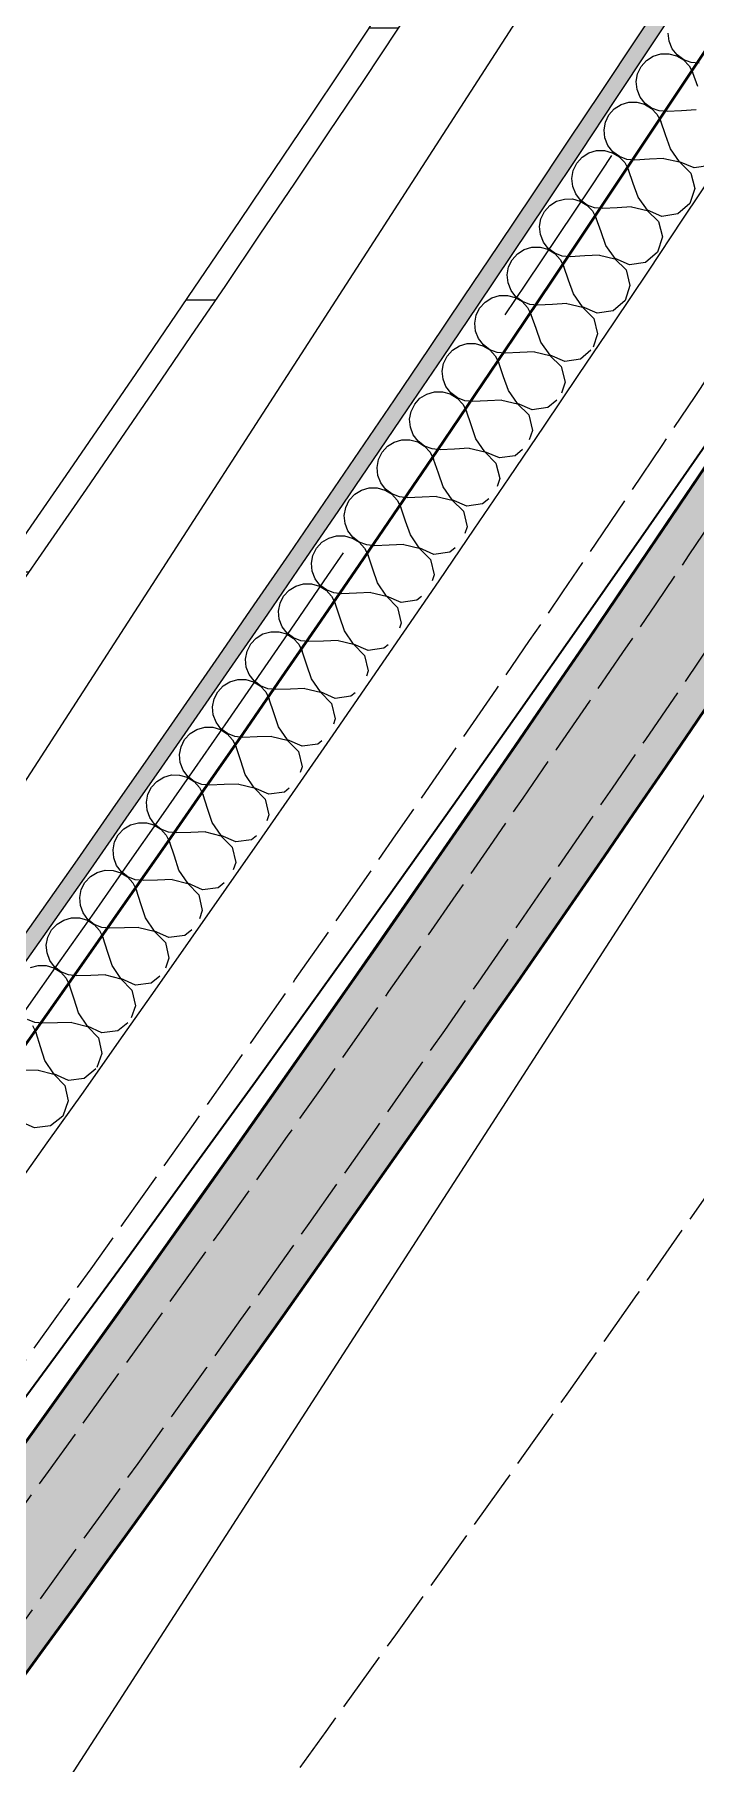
# Model space of a CAD drawing. Header units: millimetres. Extents: x -89663 to 74273, y -103666 to 18539.
# Drawn here: x -3925 to -3439, y -60477 to -59205 of the extents above; entities that cross this region are included whole.
import ezdxf
from ezdxf.enums import TextEntityAlignment as Align

# ---------------------------------------------------------------- set-up
doc = ezdxf.new("R2010")
doc.units = ezdxf.units.MM
doc.header["$MEASUREMENT"] = 0
doc.linetypes.add('Double Dashed', pattern=[1093.611073, 529.166651, -211.666656, 141.111112, -211.666656])
doc.linetypes.add('Hidden Line', pattern=[55, 45, -10])
for name, color, linetype, lineweight, true_color in [('0_Pen_No__29', 7, 'Continuous', 50, 0x2a2a2a), ('A-60-M_Mechanical_Pen_No__29', 7, 'Continuous', 50, 0x2a2a2a), ('New_A-15-MG_Structural_Grid_Phase_2_Pen_No__222', 7, 'Continuous', 13, 0x65af33), ('New_A-20-M_Hard_Landscape_Pen_No__53', 7, 'Continuous', 35, 0x444444), ('New_A-25-M_Wall_Ext_Pen_No__107', 7, 'Continuous', 15, 0xa6a6a6), ('New_A-25-M_Wall_Ext_Pen_No__27', 7, 'Continuous', 50, 0x2a2a2a), ('New_A-25-M_Wall_Int_Pen_No__107', 7, 'Continuous', 15, 0xa6a6a6), ('New_A-25-M_Wall_Int_Pen_No__149', 7, 'Continuous', 0, 0x2a2a2a)]:
    doc.layers.add(name, color=color, linetype=linetype, lineweight=lineweight, true_color=true_color)
for name, color, linetype in [('A-20-M_Floor_Slab', 7, 'Continuous'), ('A-25-M_Wall_Ext', 7, 'Continuous'), ('New_A-15-MG_Structural_Grid_Phase_2', 7, 'Continuous'), ('New_A-20-M_Hard_Landscape', 7, 'Continuous'), ('New_A-25-M_Wall_Ext', 7, 'Continuous'), ('New_A-25-M_Wall_Int', 7, 'Continuous'), ('New_A-40-M_Soft_Landscaping_P2', 7, 'Continuous')]:
    doc.layers.add(name, color=color, linetype=linetype)
for name, color, linetype, lineweight in [('A-20-M_Floor_Slab_Pen_No__89', 8, 'Continuous', 20), ('A-25-M_Wall_Ext_Pen_No__87', 8, 'Continuous', 20), ('New_A-25-M_Wall_Ext_Pen_No__87', 8, 'Continuous', 20), ('New_A-25-M_Wall_Int_Pen_No__193', 7, 'Continuous', 18), ('New_A-40-M_Soft_Landscaping_P2_Pen_No__150', 7, 'Continuous', 0)]:
    doc.layers.add(name, color=color, linetype=linetype, lineweight=lineweight)
doc.styles.add('GENERATED_STYLE_4', font='')
doc.styles.get('GENERATED_STYLE_4').set_extended_font_data('Swis721 BT')

# ---------------------------------------------------------------- blocks, each defined once
blk = doc.blocks.new('Mesh_6_1', base_point=(-2004.1, -57229.4))
at = {"layer": 'New_A-20-M_Hard_Landscape_Pen_No__53', "linetype": 'Continuous', "flags": 128}
blk.add_lwpolyline([(-2004.1, -57229.4, -0.183374), (-18001.8, -70543.4), (-17579.3, -76160.8), (-17223, -76133.9), (-14657.1, -75939.9), (-15007.7, -71280.4, 0.205807), (-603, -57840.4)], format="xyb", close=True, dxfattribs=at)
blk = doc.blocks.new('Mesh_26_1', base_point=(-15007.7, -71280.4))
at = {"layer": 'New_A-40-M_Soft_Landscaping_P2_Pen_No__150', "linetype": 'Continuous', "flags": 128}
blk.add_lwpolyline([(-15007.7, -71280.4), (-14657.1, -75939.9, 0.09191), (5945.5, -69347.8), (9078.1, -62163.8), (-603, -57840.4, -0.205807)], format="xyb", close=True, dxfattribs=at)
blk = doc.blocks.new('Slab_69_1', base_point=(-4661.6, -61666.9))
at = {"layer": 'A-20-M_Floor_Slab_Pen_No__89', "linetype": 'Continuous', "flags": 128}
blk.add_lwpolyline([(-4661.6, -61666.9), (-5233.2, -61169.7), (-2072.9, -56277.4), (-1394, -56608.6)], close=True, dxfattribs=at)
blk = doc.blocks.new('Slab_70_1', base_point=(-5233.2, -61169.7))
at = {"layer": 'A-20-M_Floor_Slab_Pen_No__89', "linetype": 'Continuous', "flags": 128}
blk.add_lwpolyline([(-5233.2, -61169.7), (-4985.5, -61385.1), (-1778.7, -56420.9), (-2072.9, -56277.4)], close=True, dxfattribs=at)
blk = doc.blocks.new('Wall_53_1', base_point=(-38176, -69536.6))
at = {"layer": 'New_A-25-M_Wall_Ext_Pen_No__107', "linetype": 'Continuous', "lineweight": 0, "true_color": 0x535353}
blk.add_hatch(color=251, dxfattribs=at).paths.add_polyline_path([(-7888.7, -64664.4), (-7855.1, -64701.5), (-7821.6, -64738.5, 0.106432), (-877.5, -55078.3), (-969.2, -55038.4, -0.106432)])
at = {"layer": 'New_A-25-M_Wall_Ext_Pen_No__27', "linetype": 'Continuous'}
for radius, end in [(28161.8, 336.44044), (28261.8, 331.6191)]:
    blk.add_arc((-26783.5, -43782), radius, 312.13949, end, dxfattribs=at)
blk = doc.blocks.new('Wall_55_1', base_point=(-38175.9, -69536.5))
at = {"layer": 'New_A-25-M_Wall_Ext_Pen_No__87', "linetype": 'Hidden Line'}
for radius in [28161.8, 28211.8]:
    blk.add_arc((-26758.9, -43792.8), radius, 246.08329, 336.44041, dxfattribs=at)
blk = doc.blocks.new('Wall_231_1', base_point=(-38294.6, -69816.9))
at = {"layer": 'A-25-M_Wall_Ext_Pen_No__87', "linetype": 'Hidden Line'}
for radius, start, end in [(28130.8, 246.16287, 336.76285), (28469.8, 246.15506, 336.76093)]:
    blk.add_arc((-26785.3, -43777.2), radius, start, end, dxfattribs=at)
blk = doc.blocks.new('*X703')
at = {"layer": 'New_A-25-M_Wall_Int_Pen_No__107', "linetype": 'Continuous'}
for p, q in [((-3457.9, -59209.6), (-3458.6, -59203.7)), ((-3455.7, -59215.1), (-3457.9, -59209.6)), ((-3452.1, -59219.7), (-3455.7, -59215.1)), ((-3481.2, -59233.5), (-3478.6, -59228.2)), ((-3478.6, -59228.2), (-3474.7, -59223.8)), ((-3474.7, -59223.8), (-3469.8, -59220.6)), ((-3469.8, -59220.6), (-3464.1, -59218.9)), ((-3464.1, -59218.9), (-3458.2, -59218.8)), ((-3458.2, -59218.8), (-3452.5, -59220.3)), ((-3452.5, -59220.3), (-3447.4, -59223.4)), ((-3447.3, -59223.2), (-3452.1, -59219.7)), ((-3447.4, -59223.4), (-3443.3, -59227.6)), ((-3441.8, -59225.3), (-3447.3, -59223.2)), ((-3443.3, -59227.6), (-3440.6, -59232.9)), ((-3435.9, -59225.7), (-3441.8, -59225.3)), ((-3482.2, -59239.3), (-3481.2, -59233.5)), ((-3481.5, -59245.2), (-3482.2, -59239.3)), ((-3437, -59243), (-3440.6, -59232.9)), ((-3479.3, -59250.7), (-3481.5, -59245.2)), ((-3475.7, -59255.4), (-3479.3, -59250.7)), ((-3504.8, -59269.1), (-3502.3, -59263.8)), ((-3502.3, -59263.8), (-3498.4, -59259.4)), ((-3498.4, -59259.4), (-3493.4, -59256.2)), ((-3493.4, -59256.2), (-3487.7, -59254.5)), ((-3487.7, -59254.5), (-3481.8, -59254.4)), ((-3481.8, -59254.4), (-3476.1, -59256)), ((-3476.1, -59256), (-3471, -59259)), ((-3470.9, -59258.9), (-3475.7, -59255.4)), ((-3471, -59259), (-3467, -59263.3)), ((-3465.4, -59260.9), (-3470.9, -59258.9)), ((-3467, -59263.3), (-3464.2, -59268.5)), ((-3459.5, -59261.4), (-3465.4, -59260.9)), ((-3448.8, -59260.8), (-3459.5, -59261.4)), ((-3438.1, -59260.2), (-3448.8, -59260.8)), ((-3505.8, -59274.9), (-3504.8, -59269.1)), ((-3505.2, -59280.8), (-3505.8, -59274.9)), ((-3460.7, -59278.6), (-3464.2, -59268.5)), ((-3457.1, -59288.7), (-3460.7, -59278.6)), ((-3522, -59295), (-3517.1, -59291.8)), ((-3517.1, -59291.8), (-3511.4, -59290.1)), ((-3511.4, -59290.1), (-3505.5, -59290)), ((-3505.5, -59290), (-3499.8, -59291.6)), ((-3503, -59286.3), (-3505.2, -59280.8)), ((-3499.4, -59291), (-3503, -59286.3)), ((-3499.8, -59291.6), (-3494.7, -59294.6)), ((-3494.6, -59294.5), (-3499.4, -59291)), ((-3450.3, -59298.3), (-3457.1, -59288.7)), ((-3529.5, -59310.5), (-3528.5, -59304.7)), ((-3528.5, -59304.7), (-3526, -59299.4)), ((-3526, -59299.4), (-3522, -59295)), ((-3494.7, -59294.6), (-3490.7, -59298.9)), ((-3489.1, -59296.6), (-3494.6, -59294.5)), ((-3490.7, -59298.9), (-3487.9, -59304.2)), ((-3483.2, -59297), (-3489.1, -59296.6)), ((-3484.4, -59314.3), (-3487.9, -59304.2)), ((-3472.5, -59296.5), (-3483.2, -59297)), ((-3461.8, -59295.9), (-3472.5, -59296.5)), ((-3461.8, -59295.9), (-3450.4, -59298.4)), ((-3450.4, -59298.4), (-3442, -59306.6)), ((-3439.5, -59302.8), (-3450.3, -59298.3)), ((-3427.9, -59301), (-3439.5, -59302.8)), ((-3528.9, -59316.4), (-3529.5, -59310.5)), ((-3526.7, -59321.9), (-3528.9, -59316.4)), ((-3480.8, -59324.4), (-3484.4, -59314.3)), ((-3442, -59306.6), (-3439.2, -59318)), ((-3549.7, -59334.9), (-3545.8, -59330.5)), ((-3545.8, -59330.5), (-3540.8, -59327.3)), ((-3540.8, -59327.3), (-3535.1, -59325.7)), ((-3535.1, -59325.7), (-3529.2, -59325.6)), ((-3529.2, -59325.6), (-3523.5, -59327.2)), ((-3523.1, -59326.5), (-3526.7, -59321.9)), ((-3523.5, -59327.2), (-3518.5, -59330.2)), ((-3518.4, -59330.1), (-3523.1, -59326.5)), ((-3518.5, -59330.2), (-3514.4, -59334.5)), ((-3512.8, -59332.1), (-3518.4, -59330.1)), ((-3474, -59333.9), (-3480.8, -59324.4)), ((-3442.8, -59329.1), (-3451.7, -59336.7)), ((-3439.2, -59318), (-3442.8, -59329.1)), ((-3553.3, -59346), (-3552.3, -59340.2)), ((-3552.3, -59340.2), (-3549.7, -59334.9)), ((-3514.4, -59334.5), (-3511.7, -59339.8)), ((-3506.9, -59332.6), (-3512.8, -59332.1)), ((-3508.1, -59349.9), (-3511.7, -59339.8)), ((-3496.2, -59332.1), (-3506.9, -59332.6)), ((-3485.6, -59331.5), (-3496.2, -59332.1)), ((-3485.6, -59331.5), (-3474.1, -59334.1)), ((-3474.1, -59334.1), (-3465.8, -59342.3)), ((-3463.3, -59338.5), (-3474, -59333.9)), ((-3465.8, -59342.3), (-3463, -59353.6)), ((-3451.7, -59336.7), (-3463.3, -59338.5)), ((-3552.7, -59351.9), (-3553.3, -59346)), ((-3550.5, -59357.4), (-3552.7, -59351.9)), ((-3504.6, -59360), (-3508.1, -59349.9)), ((-3463, -59353.6), (-3466.6, -59364.8)), ((-3573.5, -59370.4), (-3569.6, -59366)), ((-3569.6, -59366), (-3564.6, -59362.9)), ((-3564.6, -59362.9), (-3558.9, -59361.2)), ((-3558.9, -59361.2), (-3553, -59361.1)), ((-3553, -59361.1), (-3547.3, -59362.7)), ((-3546.9, -59362.1), (-3550.5, -59357.4)), ((-3547.3, -59362.7), (-3542.2, -59365.7)), ((-3542.2, -59365.6), (-3546.9, -59362.1)), ((-3536.6, -59367.7), (-3542.2, -59365.6)), ((-3542.2, -59365.7), (-3538.2, -59370.1)), ((-3530.7, -59368.2), (-3536.6, -59367.7)), ((-3520, -59367.6), (-3530.7, -59368.2)), ((-3509.3, -59367.1), (-3520, -59367.6)), ((-3509.3, -59367.1), (-3497.9, -59369.7)), ((-3497.8, -59369.5), (-3504.6, -59360)), ((-3466.6, -59364.8), (-3475.5, -59372.4)), ((-3577.1, -59381.5), (-3576.1, -59375.7)), ((-3576.1, -59375.7), (-3573.5, -59370.4)), ((-3538.2, -59370.1), (-3535.5, -59375.3)), ((-3532, -59385.4), (-3535.5, -59375.3)), ((-3497.9, -59369.7), (-3489.6, -59377.9)), ((-3487.1, -59374.1), (-3497.8, -59369.5)), ((-3489.6, -59377.9), (-3486.8, -59389.3)), ((-3475.5, -59372.4), (-3487.1, -59374.1)), ((-3576.5, -59387.4), (-3577.1, -59381.5)), ((-3574.3, -59392.9), (-3576.5, -59387.4)), ((-3570.7, -59397.6), (-3574.3, -59392.9)), ((-3528.4, -59395.5), (-3532, -59385.4)), ((-3486.8, -59389.3), (-3490.4, -59400.4)), ((-3599.9, -59411.2), (-3597.4, -59405.9)), ((-3597.4, -59405.9), (-3593.4, -59401.5)), ((-3593.4, -59401.5), (-3588.4, -59398.3)), ((-3588.4, -59398.3), (-3582.8, -59396.7)), ((-3582.8, -59396.7), (-3576.9, -59396.6)), ((-3576.9, -59396.6), (-3571.2, -59398.2)), ((-3571.2, -59398.2), (-3566.1, -59401.2)), ((-3566, -59401.1), (-3570.7, -59397.6)), ((-3566.1, -59401.2), (-3562.1, -59405.6)), ((-3560.5, -59403.2), (-3566, -59401.1)), ((-3562.1, -59405.6), (-3559.4, -59410.8)), ((-3554.6, -59403.7), (-3560.5, -59403.2)), ((-3543.9, -59403.2), (-3554.6, -59403.7)), ((-3533.2, -59402.6), (-3543.9, -59403.2)), ((-3533.2, -59402.6), (-3521.8, -59405.2)), ((-3521.7, -59405.1), (-3528.4, -59395.5)), ((-3521.8, -59405.2), (-3513.4, -59413.5)), ((-3510.9, -59409.7), (-3521.7, -59405.1)), ((-3490.4, -59400.4), (-3499.3, -59408)), ((-3601, -59417), (-3599.9, -59411.2)), ((-3600.4, -59422.8), (-3601, -59417)), ((-3555.8, -59420.9), (-3559.4, -59410.8)), ((-3513.4, -59413.5), (-3510.7, -59424.8)), ((-3499.3, -59408), (-3510.9, -59409.7)), ((-3612.3, -59433.8), (-3606.7, -59432.1)), ((-3606.7, -59432.1), (-3600.7, -59432.1)), ((-3600.7, -59432.1), (-3595, -59433.6)), ((-3598.2, -59428.3), (-3600.4, -59422.8)), ((-3594.6, -59433), (-3598.2, -59428.3)), ((-3552.3, -59431), (-3555.8, -59420.9)), ((-3545.6, -59440.6), (-3552.3, -59431)), ((-3510.7, -59424.8), (-3513.9, -59434.6)), ((-3623.9, -59446.6), (-3621.3, -59441.3)), ((-3621.3, -59441.3), (-3617.3, -59436.9)), ((-3617.3, -59436.9), (-3612.3, -59433.8)), ((-3595, -59433.6), (-3590, -59436.7)), ((-3589.9, -59436.6), (-3594.6, -59433)), ((-3590, -59436.7), (-3586, -59441)), ((-3584.4, -59438.7), (-3589.9, -59436.6)), ((-3586, -59441), (-3583.3, -59446.3)), ((-3578.5, -59439.2), (-3584.4, -59438.7)), ((-3567.8, -59438.7), (-3578.5, -59439.2)), ((-3557.1, -59438.1), (-3567.8, -59438.7)), ((-3557.1, -59438.1), (-3545.7, -59440.8)), ((-3545.7, -59440.8), (-3537.4, -59449)), ((-3534.8, -59445.3), (-3545.6, -59440.6)), ((-3523.2, -59443.5), (-3534.8, -59445.3)), ((-3515.5, -59437), (-3523.2, -59443.5)), ((-3624.9, -59452.4), (-3623.9, -59446.6)), ((-3624.3, -59458.2), (-3624.9, -59452.4)), ((-3579.8, -59456.4), (-3583.3, -59446.3)), ((-3576.3, -59466.5), (-3579.8, -59456.4)), ((-3537.4, -59449), (-3534.6, -59460.4)), ((-3641.3, -59472.3), (-3636.3, -59469.2)), ((-3636.3, -59469.2), (-3630.6, -59467.5)), ((-3630.6, -59467.5), (-3624.7, -59467.5)), ((-3624.7, -59467.5), (-3619, -59469.1)), ((-3622.2, -59463.7), (-3624.3, -59458.2)), ((-3618.6, -59468.4), (-3622.2, -59463.7)), ((-3619, -59469.1), (-3613.9, -59472.1)), ((-3613.8, -59472), (-3618.6, -59468.4)), ((-3569.5, -59476.1), (-3576.3, -59466.5)), ((-3534.6, -59460.4), (-3537.3, -59468.6)), ((-3648.9, -59487.7), (-3647.8, -59481.9)), ((-3647.8, -59481.9), (-3645.2, -59476.7)), ((-3645.2, -59476.7), (-3641.3, -59472.3)), ((-3613.9, -59472.1), (-3609.9, -59476.5)), ((-3608.3, -59474.1), (-3613.8, -59472)), ((-3609.9, -59476.5), (-3607.2, -59481.7)), ((-3602.4, -59474.7), (-3608.3, -59474.1)), ((-3603.7, -59491.9), (-3607.2, -59481.7)), ((-3591.7, -59474.1), (-3602.4, -59474.7)), ((-3581.1, -59473.6), (-3591.7, -59474.1)), ((-3581.1, -59473.6), (-3569.6, -59476.3)), ((-3569.6, -59476.3), (-3561.3, -59484.5)), ((-3558.8, -59480.8), (-3569.5, -59476.1)), ((-3547.2, -59479.1), (-3558.8, -59480.8)), ((-3540.7, -59473.6), (-3547.2, -59479.1)), ((-3648.3, -59493.6), (-3648.9, -59487.7)), ((-3646.2, -59499.1), (-3648.3, -59493.6)), ((-3600.3, -59502), (-3603.7, -59491.9)), ((-3561.3, -59484.5), (-3558.6, -59495.9)), ((-3558.6, -59495.9), (-3560.9, -59502.9)), ((-3669.2, -59512), (-3665.3, -59507.6)), ((-3665.3, -59507.6), (-3660.3, -59504.5)), ((-3660.3, -59504.5), (-3654.6, -59502.9)), ((-3654.6, -59502.9), (-3648.7, -59502.9)), ((-3648.7, -59502.9), (-3643, -59504.4)), ((-3642.6, -59503.8), (-3646.2, -59499.1)), ((-3643, -59504.4), (-3638, -59507.5)), ((-3637.9, -59507.4), (-3642.6, -59503.8)), ((-3638, -59507.5), (-3633.9, -59511.9)), ((-3632.3, -59509.5), (-3637.9, -59507.4)), ((-3593.6, -59511.6), (-3600.3, -59502)), ((-3672.9, -59523.1), (-3671.8, -59517.3)), ((-3671.8, -59517.3), (-3669.2, -59512)), ((-3633.9, -59511.9), (-3631.3, -59517.1)), ((-3626.5, -59510.1), (-3632.3, -59509.5)), ((-3627.8, -59527.3), (-3631.3, -59517.1)), ((-3615.8, -59509.6), (-3626.5, -59510.1)), ((-3605.1, -59509.1), (-3615.8, -59509.6)), ((-3605.1, -59509.1), (-3593.7, -59511.7)), ((-3593.7, -59511.7), (-3585.4, -59520)), ((-3582.8, -59516.2), (-3593.6, -59511.6)), ((-3585.4, -59520), (-3582.6, -59531.4)), ((-3571.2, -59514.6), (-3582.8, -59516.2)), ((-3565.8, -59510), (-3571.2, -59514.6)), ((-3672.3, -59529), (-3672.9, -59523.1)), ((-3670.2, -59534.5), (-3672.3, -59529)), ((-3624.3, -59537.4), (-3627.8, -59527.3)), ((-3582.6, -59531.4), (-3584.6, -59537.3)), ((-3693.3, -59547.3), (-3689.3, -59542.9)), ((-3689.3, -59542.9), (-3684.3, -59539.8)), ((-3684.3, -59539.8), (-3678.7, -59538.2)), ((-3678.7, -59538.2), (-3672.7, -59538.2)), ((-3672.7, -59538.2), (-3667.1, -59539.8)), ((-3666.6, -59539.2), (-3670.2, -59534.5)), ((-3667.1, -59539.8), (-3662, -59542.9)), ((-3661.9, -59542.7), (-3666.6, -59539.2)), ((-3662, -59542.9), (-3658, -59547.2)), ((-3656.4, -59544.9), (-3661.9, -59542.7)), ((-3650.5, -59545.4), (-3656.4, -59544.9)), ((-3639.8, -59545), (-3650.5, -59545.4)), ((-3629.1, -59544.5), (-3639.8, -59545)), ((-3629.1, -59544.5), (-3617.7, -59547.2)), ((-3617.6, -59547), (-3624.3, -59537.4)), ((-3590.7, -59546.2), (-3595.3, -59550)), ((-3697, -59558.4), (-3695.9, -59552.6)), ((-3696.4, -59564.3), (-3697, -59558.4)), ((-3695.9, -59552.6), (-3693.3, -59547.3)), ((-3658, -59547.2), (-3655.3, -59552.5)), ((-3651.9, -59562.6), (-3655.3, -59552.5)), ((-3617.7, -59547.2), (-3609.4, -59555.4)), ((-3606.9, -59551.7), (-3617.6, -59547)), ((-3609.4, -59555.4), (-3606.7, -59566.8)), ((-3595.3, -59550), (-3606.9, -59551.7)), ((-3694.3, -59569.8), (-3696.4, -59564.3)), ((-3690.7, -59574.5), (-3694.3, -59569.8)), ((-3648.4, -59572.8), (-3651.9, -59562.6)), ((-3606.7, -59566.8), (-3608.4, -59571.8)), ((-3720.1, -59587.9), (-3717.4, -59582.6)), ((-3717.4, -59582.6), (-3713.5, -59578.2)), ((-3713.5, -59578.2), (-3708.4, -59575.1)), ((-3708.4, -59575.1), (-3702.8, -59573.5)), ((-3702.8, -59573.5), (-3696.9, -59573.5)), ((-3696.9, -59573.5), (-3691.2, -59575.1)), ((-3691.2, -59575.1), (-3686.1, -59578.2)), ((-3686, -59578.1), (-3690.7, -59574.5)), ((-3686.1, -59578.2), (-3682.1, -59582.6)), ((-3680.5, -59580.2), (-3686, -59578.1)), ((-3682.1, -59582.6), (-3679.5, -59587.8)), ((-3674.6, -59580.8), (-3680.5, -59580.2)), ((-3663.9, -59580.3), (-3674.6, -59580.8)), ((-3653.2, -59579.8), (-3663.9, -59580.3)), ((-3653.2, -59579.8), (-3641.8, -59582.5)), ((-3641.8, -59582.4), (-3648.4, -59572.8)), ((-3631, -59587.1), (-3641.8, -59582.4)), ((-3641.8, -59582.5), (-3633.6, -59590.8)), ((-3615.5, -59582.2), (-3619.4, -59585.4)), ((-3721.1, -59593.7), (-3720.1, -59587.9)), ((-3720.6, -59599.5), (-3721.1, -59593.7)), ((-3676, -59598), (-3679.5, -59587.8)), ((-3633.6, -59590.8), (-3630.9, -59602.2)), ((-3619.4, -59585.4), (-3631, -59587.1)), ((-3737.6, -59613.5), (-3732.6, -59610.4)), ((-3732.6, -59610.4), (-3726.9, -59608.8)), ((-3726.9, -59608.8), (-3721, -59608.8)), ((-3721, -59608.8), (-3715.3, -59610.4)), ((-3718.5, -59605), (-3720.6, -59599.5)), ((-3714.9, -59609.8), (-3718.5, -59605)), ((-3715.3, -59610.4), (-3710.3, -59613.5)), ((-3710.2, -59613.3), (-3714.9, -59609.8)), ((-3672.6, -59608.1), (-3676, -59598)), ((-3665.9, -59617.8), (-3672.6, -59608.1)), ((-3630.9, -59602.2), (-3632.4, -59606.6)), ((-3745.3, -59628.9), (-3744.2, -59623.1)), ((-3744.2, -59623.1), (-3741.6, -59617.8)), ((-3741.6, -59617.8), (-3737.6, -59613.5)), ((-3710.3, -59613.5), (-3706.3, -59617.8)), ((-3704.7, -59615.5), (-3710.2, -59613.3)), ((-3706.3, -59617.8), (-3703.7, -59623.1)), ((-3698.8, -59616.1), (-3704.7, -59615.5)), ((-3700.2, -59633.3), (-3703.7, -59623.1)), ((-3688.1, -59615.6), (-3698.8, -59616.1)), ((-3677.4, -59615.2), (-3688.1, -59615.6)), ((-3677.4, -59615.2), (-3666, -59617.9)), ((-3666, -59617.9), (-3657.8, -59626.2)), ((-3655.2, -59622.5), (-3665.9, -59617.8)), ((-3643.6, -59620.8), (-3655.2, -59622.5)), ((-3640.2, -59618), (-3643.6, -59620.8)), ((-3744.8, -59634.8), (-3745.3, -59628.9)), ((-3742.7, -59640.3), (-3744.8, -59634.8)), ((-3696.8, -59643.4), (-3700.2, -59633.3)), ((-3657.8, -59626.2), (-3655.1, -59637.6)), ((-3761.8, -59648.7), (-3756.8, -59645.6)), ((-3756.8, -59645.6), (-3751.1, -59644)), ((-3751.1, -59644), (-3745.2, -59644)), ((-3745.2, -59644), (-3739.5, -59645.6)), ((-3739.1, -59645), (-3742.7, -59640.3)), ((-3739.5, -59645.6), (-3734.5, -59648.7)), ((-3734.4, -59648.6), (-3739.1, -59645)), ((-3690.2, -59653.1), (-3696.8, -59643.4)), ((-3655.1, -59637.6), (-3656.4, -59641.5)), ((-3769.6, -59664.1), (-3768.5, -59658.3)), ((-3768.5, -59658.3), (-3765.8, -59653)), ((-3765.8, -59653), (-3761.8, -59648.7)), ((-3734.5, -59648.7), (-3730.5, -59653.1)), ((-3728.9, -59650.8), (-3734.4, -59648.6)), ((-3730.5, -59653.1), (-3727.9, -59658.4)), ((-3723, -59651.3), (-3728.9, -59650.8)), ((-3724.5, -59668.5), (-3727.9, -59658.4)), ((-3712.3, -59650.9), (-3723, -59651.3)), ((-3701.6, -59650.5), (-3712.3, -59650.9)), ((-3701.6, -59650.5), (-3690.3, -59653.2)), ((-3690.3, -59653.2), (-3682, -59661.5)), ((-3679.4, -59657.8), (-3690.2, -59653.1)), ((-3667.8, -59656.2), (-3679.4, -59657.8)), ((-3664.7, -59653.6), (-3667.8, -59656.2)), ((-3769.1, -59670), (-3769.6, -59664.1)), ((-3766.9, -59675.5), (-3769.1, -59670)), ((-3721.1, -59678.7), (-3724.5, -59668.5)), ((-3682, -59661.5), (-3679.4, -59672.9)), ((-3679.4, -59672.9), (-3680.6, -59676.7)), ((-3790.1, -59688.2), (-3786.1, -59683.8)), ((-3786.1, -59683.8), (-3781.1, -59680.8)), ((-3781.1, -59680.8), (-3775.4, -59679.2)), ((-3775.4, -59679.2), (-3769.5, -59679.2)), ((-3769.5, -59679.2), (-3763.8, -59680.8)), ((-3763.4, -59680.2), (-3766.9, -59675.5)), ((-3763.8, -59680.8), (-3758.8, -59683.9)), ((-3758.7, -59683.8), (-3763.4, -59680.2)), ((-3758.8, -59683.9), (-3754.8, -59688.3)), ((-3753.2, -59686), (-3758.7, -59683.8)), ((-3747.3, -59686.6), (-3753.2, -59686)), ((-3736.6, -59686.2), (-3747.3, -59686.6)), ((-3725.9, -59685.7), (-3736.6, -59686.2)), ((-3725.9, -59685.7), (-3714.5, -59688.5)), ((-3714.4, -59688.3), (-3721.1, -59678.7)), ((-3793.9, -59699.2), (-3792.8, -59693.4)), ((-3793.4, -59705.1), (-3793.9, -59699.2)), ((-3792.8, -59693.4), (-3790.1, -59688.2)), ((-3754.8, -59688.3), (-3752.2, -59693.6)), ((-3748.8, -59703.8), (-3752.2, -59693.6)), ((-3714.5, -59688.5), (-3706.3, -59696.8)), ((-3703.7, -59693.1), (-3714.4, -59688.3)), ((-3706.3, -59696.8), (-3703.7, -59708.2)), ((-3692.1, -59691.5), (-3703.7, -59693.1)), ((-3689.1, -59689), (-3692.1, -59691.5)), ((-3791.3, -59710.6), (-3793.4, -59705.1)), ((-3787.7, -59715.4), (-3791.3, -59710.6)), ((-3745.4, -59713.9), (-3748.8, -59703.8)), ((-3703.7, -59708.2), (-3704.9, -59712)), ((-3817.1, -59728.6), (-3814.5, -59723.3)), ((-3814.5, -59723.3), (-3810.5, -59719)), ((-3810.5, -59719), (-3805.4, -59715.9)), ((-3805.4, -59715.9), (-3799.7, -59714.3)), ((-3799.7, -59714.3), (-3793.8, -59714.3)), ((-3793.8, -59714.3), (-3788.1, -59716)), ((-3788.1, -59716), (-3783.1, -59719.1)), ((-3783, -59719), (-3787.7, -59715.4)), ((-3783.1, -59719.1), (-3779.2, -59723.5)), ((-3777.5, -59721.2), (-3783, -59719)), ((-3779.2, -59723.5), (-3776.5, -59728.8)), ((-3771.7, -59721.8), (-3777.5, -59721.2)), ((-3761, -59721.4), (-3771.7, -59721.8)), ((-3750.3, -59721), (-3761, -59721.4)), ((-3750.3, -59721), (-3738.9, -59723.7)), ((-3738.8, -59723.6), (-3745.4, -59713.9)), ((-3738.9, -59723.7), (-3730.7, -59732.1)), ((-3728.1, -59728.3), (-3738.8, -59723.6)), ((-3713.4, -59724.2), (-3716.5, -59726.8)), ((-3818.2, -59734.4), (-3817.1, -59728.6)), ((-3817.7, -59740.2), (-3818.2, -59734.4)), ((-3773.1, -59738.9), (-3776.5, -59728.8)), ((-3730.7, -59732.1), (-3728, -59743.5)), ((-3716.5, -59726.8), (-3728.1, -59728.3)), ((-3829.8, -59751), (-3824.1, -59749.4)), ((-3824.1, -59749.4), (-3818.2, -59749.5)), ((-3818.2, -59749.5), (-3812.5, -59751.1)), ((-3815.6, -59745.8), (-3817.7, -59740.2)), ((-3812.1, -59750.5), (-3815.6, -59745.8)), ((-3769.8, -59749.1), (-3773.1, -59738.9)), ((-3763.2, -59758.8), (-3769.8, -59749.1)), ((-3728, -59743.5), (-3729.4, -59747.5)), ((-3841.5, -59763.6), (-3838.8, -59758.4)), ((-3838.8, -59758.4), (-3834.8, -59754.1)), ((-3834.8, -59754.1), (-3829.8, -59751)), ((-3812.5, -59751.1), (-3807.5, -59754.3)), ((-3807.4, -59754.1), (-3812.1, -59750.5)), ((-3807.5, -59754.3), (-3803.6, -59758.6)), ((-3801.9, -59756.3), (-3807.4, -59754.1)), ((-3803.6, -59758.6), (-3800.9, -59763.9)), ((-3796, -59756.9), (-3801.9, -59756.3)), ((-3785.3, -59756.5), (-3796, -59756.9)), ((-3774.6, -59756.1), (-3785.3, -59756.5)), ((-3774.6, -59756.1), (-3763.3, -59758.9)), ((-3763.3, -59758.9), (-3755.1, -59767.3)), ((-3752.5, -59763.6), (-3763.2, -59758.8)), ((-3740.9, -59762), (-3752.5, -59763.6)), ((-3737.5, -59759.2), (-3740.9, -59762)), ((-3842.6, -59769.4), (-3841.5, -59763.6)), ((-3842.1, -59775.3), (-3842.6, -59769.4)), ((-3840.1, -59780.8), (-3842.1, -59775.3)), ((-3797.6, -59774.1), (-3800.9, -59763.9)), ((-3794.2, -59784.3), (-3797.6, -59774.1)), ((-3755.1, -59767.3), (-3752.5, -59778.7)), ((-3859.3, -59789.1), (-3854.2, -59786.1)), ((-3854.2, -59786.1), (-3848.5, -59784.5)), ((-3848.5, -59784.5), (-3842.6, -59784.5)), ((-3842.6, -59784.5), (-3837, -59786.2)), ((-3836.5, -59785.6), (-3840.1, -59780.8)), ((-3837, -59786.2), (-3832, -59789.3)), ((-3831.9, -59789.2), (-3836.5, -59785.6)), ((-3787.6, -59794), (-3794.2, -59784.3)), ((-3752.5, -59778.7), (-3754, -59783.2)), ((-3867.1, -59804.5), (-3866, -59798.7)), ((-3866, -59798.7), (-3863.3, -59793.4)), ((-3863.3, -59793.4), (-3859.3, -59789.1)), ((-3832, -59789.3), (-3828, -59793.7)), ((-3826.4, -59791.4), (-3831.9, -59789.2)), ((-3828, -59793.7), (-3825.4, -59799)), ((-3820.5, -59792), (-3826.4, -59791.4)), ((-3822, -59809.2), (-3825.4, -59799)), ((-3809.8, -59791.7), (-3820.5, -59792)), ((-3799.1, -59791.3), (-3809.8, -59791.7)), ((-3799.1, -59791.3), (-3787.7, -59794.1)), ((-3787.7, -59794.1), (-3779.5, -59802.5)), ((-3776.9, -59798.7), (-3787.6, -59794)), ((-3765.3, -59797.2), (-3776.9, -59798.7)), ((-3761.5, -59794.1), (-3765.3, -59797.2)), ((-3866.6, -59810.4), (-3867.1, -59804.5)), ((-3864.5, -59815.9), (-3866.6, -59810.4)), ((-3818.7, -59819.4), (-3822, -59809.2)), ((-3779.5, -59802.5), (-3776.9, -59813.9)), ((-3776.9, -59813.9), (-3778.7, -59819.1)), ((-3887.8, -59828.5), (-3883.8, -59824.1)), ((-3883.8, -59824.1), (-3878.7, -59821.1)), ((-3878.7, -59821.1), (-3873, -59819.5)), ((-3873, -59819.5), (-3867.1, -59819.6)), ((-3867.1, -59819.6), (-3861.4, -59821.3)), ((-3861, -59820.6), (-3864.5, -59815.9)), ((-3861.4, -59821.3), (-3856.4, -59824.4)), ((-3856.3, -59824.3), (-3861, -59820.6)), ((-3856.4, -59824.4), (-3852.5, -59828.8)), ((-3850.9, -59826.5), (-3856.3, -59824.3)), ((-3845, -59827.1), (-3850.9, -59826.5)), ((-3823.6, -59826.4), (-3834.3, -59826.8)), ((-3823.6, -59826.4), (-3812.2, -59829.2)), ((-3812.1, -59829.1), (-3818.7, -59819.4)), ((-3891.6, -59839.5), (-3890.5, -59833.7)), ((-3890.5, -59833.7), (-3887.8, -59828.5)), ((-3852.5, -59828.8), (-3849.9, -59834.1)), ((-3846.6, -59844.3), (-3849.9, -59834.1)), ((-3834.3, -59826.8), (-3845, -59827.1)), ((-3812.2, -59829.2), (-3804, -59837.6)), ((-3801.4, -59833.9), (-3812.1, -59829.1)), ((-3804, -59837.6), (-3801.5, -59849)), ((-3789.8, -59832.4), (-3801.4, -59833.9)), ((-3785.4, -59828.7), (-3789.8, -59832.4)), ((-3891.1, -59845.4), (-3891.6, -59839.5)), ((-3889.1, -59850.9), (-3891.1, -59845.4)), ((-3885.6, -59855.7), (-3889.1, -59850.9)), ((-3843.2, -59854.5), (-3846.6, -59844.3)), ((-3801.5, -59849), (-3803.6, -59855.2)), ((-3915, -59868.7), (-3912.3, -59863.4)), ((-3912.3, -59863.4), (-3908.3, -59859.1)), ((-3908.3, -59859.1), (-3903.3, -59856.1)), ((-3903.3, -59856.1), (-3897.6, -59854.5)), ((-3897.6, -59854.5), (-3891.7, -59854.6)), ((-3891.7, -59854.6), (-3886, -59856.3)), ((-3886, -59856.3), (-3881, -59859.4)), ((-3880.9, -59859.3), (-3885.6, -59855.7)), ((-3881, -59859.4), (-3877, -59863.8)), ((-3875.4, -59861.5), (-3880.9, -59859.3)), ((-3877, -59863.8), (-3874.5, -59869.1)), ((-3869.5, -59862.1), (-3875.4, -59861.5)), ((-3858.8, -59861.8), (-3869.5, -59862.1)), ((-3848.1, -59861.5), (-3858.8, -59861.8)), ((-3848.1, -59861.5), (-3836.8, -59864.3)), ((-3836.7, -59864.2), (-3843.2, -59854.5)), ((-3836.8, -59864.3), (-3828.6, -59872.7)), ((-3826, -59869), (-3836.7, -59864.2)), ((-3809.2, -59863.2), (-3814.4, -59867.5)), ((-3916.2, -59874.5), (-3915, -59868.7)), ((-3915.7, -59880.3), (-3916.2, -59874.5)), ((-3871.1, -59879.3), (-3874.5, -59869.1)), ((-3828.6, -59872.7), (-3826.1, -59884.1)), ((-3814.4, -59867.5), (-3826, -59869)), ((-3927.9, -59891), (-3922.2, -59889.5)), ((-3922.2, -59889.5), (-3916.3, -59889.6)), ((-3916.3, -59889.6), (-3910.6, -59891.2)), ((-3913.7, -59885.9), (-3915.7, -59880.3)), ((-3910.2, -59890.6), (-3913.7, -59885.9)), ((-3867.8, -59889.5), (-3871.1, -59879.3)), ((-3861.3, -59899.2), (-3867.8, -59889.5)), ((-3826.1, -59884.1), (-3828.6, -59891.5)), ((-3910.6, -59891.2), (-3905.6, -59894.4)), ((-3905.5, -59894.3), (-3910.2, -59890.6)), ((-3905.6, -59894.4), (-3901.7, -59898.8)), ((-3900, -59896.5), (-3905.5, -59894.3)), ((-3901.7, -59898.8), (-3899.1, -59904.1)), ((-3894.1, -59897.1), (-3900, -59896.5)), ((-3883.4, -59896.8), (-3894.1, -59897.1)), ((-3872.7, -59896.5), (-3883.4, -59896.8)), ((-3872.7, -59896.5), (-3861.4, -59899.4)), ((-3861.4, -59899.4), (-3853.2, -59907.8)), ((-3850.6, -59904.1), (-3861.3, -59899.2)), ((-3839, -59902.6), (-3850.6, -59904.1)), ((-3832.8, -59897.5), (-3839, -59902.6)), ((-3895.8, -59914.3), (-3899.1, -59904.1)), ((-3892.5, -59924.5), (-3895.8, -59914.3)), ((-3853.2, -59907.8), (-3850.7, -59919.2)), ((-3885.9, -59934.2), (-3892.5, -59924.5)), ((-3850.7, -59919.2), (-3853.8, -59928)), ((-3924.7, -59931.5), (-3930.1, -59929.2)), ((-3926.3, -59933.8), (-3923.7, -59939.1)), ((-3918.8, -59932.1), (-3924.7, -59931.5)), ((-3920.4, -59949.3), (-3923.7, -59939.1)), ((-3908.1, -59931.8), (-3918.8, -59932.1)), ((-3897.4, -59931.5), (-3908.1, -59931.8)), ((-3897.4, -59931.5), (-3886, -59934.4)), ((-3886, -59934.4), (-3877.9, -59942.8)), ((-3875.3, -59939.1), (-3885.9, -59934.2)), ((-3863.7, -59937.6), (-3875.3, -59939.1)), ((-3856.3, -59931.7), (-3863.7, -59937.6)), ((-3917.2, -59959.5), (-3920.4, -59949.3)), ((-3877.9, -59942.8), (-3875.4, -59954.2)), ((-3922.1, -59966.5), (-3932.8, -59966.8)), ((-3922.1, -59966.5), (-3910.7, -59969.4)), ((-3910.6, -59969.2), (-3917.2, -59959.5)), ((-3879.7, -59965.6), (-3888.4, -59972.6)), ((-3875.4, -59954.2), (-3879.1, -59964.7)), ((-3910.7, -59969.4), (-3902.6, -59977.8)), ((-3900, -59974.1), (-3910.6, -59969.2)), ((-3902.6, -59977.8), (-3900.1, -59989.2)), ((-3888.4, -59972.6), (-3900, -59974.1)), ((-3900.1, -59989.2), (-3904, -60000.3)), ((-3924.8, -60009), (-3935.4, -60004.2)), ((-3904, -60000.3), (-3913.2, -60007.6)), ((-3913.2, -60007.6), (-3924.8, -60009))]:
    blk.add_line(p, q, dxfattribs=at)
blk = doc.blocks.new('Wall_254_1', base_point=(-7921.5, -64417.2))
at = {"layer": 'New_A-25-M_Wall_Int_Pen_No__107', "linetype": 'Continuous'}
h = blk.add_hatch(dxfattribs=at)
h.set_pattern_fill('Plywood_0001', color=256, style=0, pattern_type=2)
h.set_pattern_definition([(0, (0, 0), (0, 200), [])])
h.paths.add_polyline_path([(-1322.1, -54884.5, -0.105152), (-8043, -64284.3), (-8030.8, -64297.6, 0.105152), (-1305.6, -54891.7)])
blk.add_hatch(color=256, dxfattribs=at).paths.add_polyline_path([(-7921.5, -64417.2, 0.105152), (-1157.1, -54956.4), (-1168.1, -54951.6, -0.105152), (-7929.6, -64408.3)])
at = {"layer": 'New_A-25-M_Wall_Int_Pen_No__149', "linetype": 'Continuous'}
for radius in [27776.8, 28046.8]:
    blk.add_arc((-26783.5, -43782), radius, 312.42955, 336.44041, dxfattribs=at)
at = {"layer": 'New_A-25-M_Wall_Int_Pen_No__193', "linetype": 'Continuous'}
for radius in [27794.8, 27944.8, 27956.8]:
    blk.add_arc((-26783.5, -43782), radius, 312.42955, 336.44041, dxfattribs=at)
at = {"layer": 'New_A-25-M_Wall_Int', "color": 250, "lineweight": 50, "true_color": 0x2a2a2a}
blk.add_blockref('*X703', (0, 0), dxfattribs=at)
blk = doc.blocks.new('Standard grid marker_24')
at = {"layer": 'New_A-15-MG_Structural_Grid_Phase_2_Pen_No__222', "linetype": 'Double Dashed'}
blk.add_arc((0, 0), 27977.6, 0, 90.63597, dxfattribs=at)
at = {"layer": 'New_A-15-MG_Structural_Grid_Phase_2_Pen_No__222', "style": 'GENERATED_STYLE_4'}
blk.add_attdef('AC_MarkerText_1', text='', height=350, rotation=90.3066, dxfattribs=at).set_placement((-1326.2, 28008), align=Align.MIDDLE_CENTER)
blk = doc.blocks.new('Mesh_37_1', base_point=(-603, -57840.4))
at = {"layer": 'New_A-40-M_Soft_Landscaping_P2_Pen_No__150', "linetype": 'Continuous', "flags": 128}
blk.add_lwpolyline([(-603, -57840.4, -0.205807), (-15007.7, -71280.4), (-14916.9, -72486.2, 0.161424), (-1600, -63958.3), (1156.8, -58626.3)], format="xyb", close=True, dxfattribs=at)

msp = doc.modelspace()

# ---------------------------------------------------------------- linework, layer by layer
at = {"layer": '0_Pen_No__29', "linetype": 'Continuous', "flags": 128}
for points in [[(-5038.6, -61677.4, 0.057708), (-1524.3, -56234.2)], [(-5038.6, -61677.4, 0.057708), (-1524.3, -56234.2)], [(-1524.3, -56234.2, -0.057708), (-5038.6, -61677.4)]]:
    msp.add_lwpolyline(points, format="xyb", dxfattribs=at)
at = {"layer": 'A-60-M_Mechanical_Pen_No__29', "linetype": 'Continuous'}
msp.add_arc((-26783.5, -43782), 27991.8, 320.54676, 333.75783, dxfattribs=at)

# ---------------------------------------------------------------- block references
at = {"layer": 'A-20-M_Floor_Slab', "color": 8, "linetype": 'Continuous', "lineweight": 20}
for name, p in [('Slab_69_1', (-4661.6, -61666.9)), ('Slab_70_1', (-5233.2, -61169.7))]:
    msp.add_blockref(name, p, dxfattribs=at)
at = {"layer": 'A-25-M_Wall_Ext', "color": 250, "lineweight": 50, "true_color": 0x2a2a2a}
msp.add_blockref('Wall_231_1', (-38294.6, -69816.9), dxfattribs=at)
at = {"layer": 'New_A-15-MG_Structural_Grid_Phase_2', "color": 8, "linetype": 'Continuous', "lineweight": 15, "zscale": 1000, "rotation": 246.1337837427074}
msp.add_blockref('Standard grid marker_24', (-26783.5, -43781.2), dxfattribs=at)
at = {"layer": 'New_A-20-M_Hard_Landscape', "color": 49, "lineweight": 35, "true_color": 0x444444}
msp.add_blockref('Mesh_6_1', (-2004.1, -57229.4), dxfattribs=at)
at = {"layer": 'New_A-25-M_Wall_Ext', "color": 250, "lineweight": 50, "true_color": 0x2a2a2a}
for name, p in [('Wall_53_1', (-38176, -69536.6)), ('Wall_55_1', (-38175.9, -69536.5))]:
    msp.add_blockref(name, p, dxfattribs=at)
at = {"layer": 'New_A-25-M_Wall_Int', "color": 250, "lineweight": 50, "true_color": 0x2a2a2a}
msp.add_blockref('Wall_254_1', (-7921.5, -64417.2), dxfattribs=at)
at = {"layer": 'New_A-40-M_Soft_Landscaping_P2'}
for name, p in [('Mesh_26_1', (-15007.7, -71280.4)), ('Mesh_37_1', (-603, -57840.4))]:
    msp.add_blockref(name, p, dxfattribs=at)

doc.saveas('drawing.dxf')
